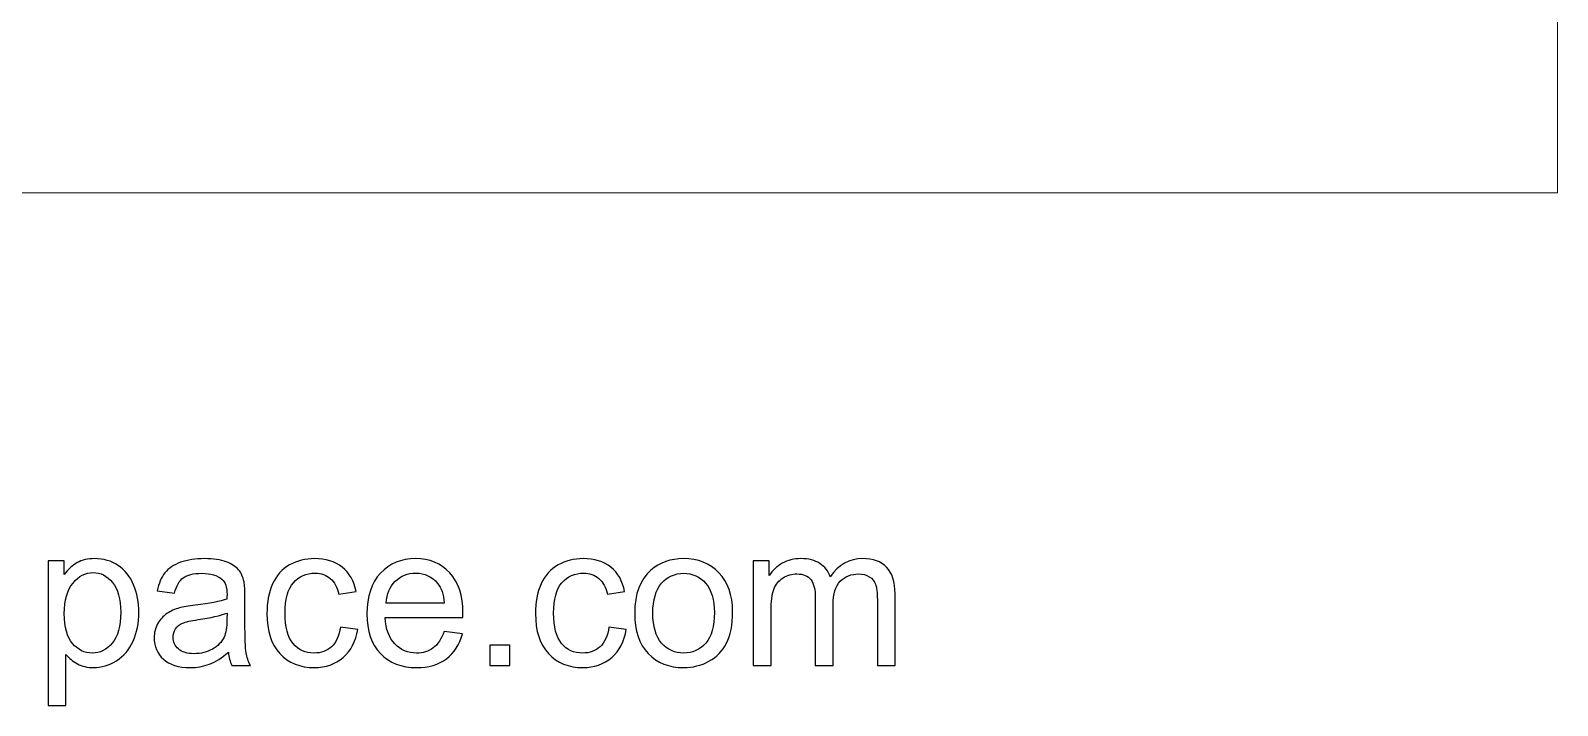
# Model space of a CAD drawing. Header units: centimetres. Extents: x -9.9 to 31.1, y -6.7 to 14.3.
# Drawn here: x 22.473 to 26.754, y -6.731 to -4.839 of the extents above; entities that cross this region are included whole.
import ezdxf

# ---------------------------------------------------------------- set-up
doc = ezdxf.new("R2010")
doc.units = ezdxf.units.CM
doc.header["$MEASUREMENT"] = 0
doc.layers.add('Layer 1', color=7, linetype='Continuous')

msp = doc.modelspace()

# ---------------------------------------------------------------- linework, layer by layer
at = {"layer": 'Layer 1', "lineweight": 9}
msp.add_lwpolyline([(20.163, -5.294), (26.754, -5.294), (26.754, 5.345), (20.163, 5.345), (20.163, -5.294)], close=True, dxfattribs=at)
at = {"layer": 'Layer 1'}
for points, knots in [([(22.52246, -6.73096), (22.52246, -6.73096), (22.52246, -6.3257), (22.52246, -6.3257), (22.52246, -6.3257), (22.52246, -6.3257), (22.56762, -6.3257), (22.56762, -6.3257), (22.56762, -6.3257), (22.56762, -6.3257), (22.56762, -6.36417), (22.56762, -6.36417), (22.56762, -6.36417), (22.57825, -6.34931), (22.59029, -6.33811), (22.60374, -6.33068), (22.60374, -6.33068), (22.6171, -6.32325), (22.63338, -6.31949), (22.65247, -6.31949), (22.65247, -6.31949), (22.6775, -6.31949), (22.69951, -6.32588), (22.71861, -6.33877), (22.71861, -6.33877), (22.7377, -6.35157), (22.7521, -6.36972), (22.76188, -6.39305), (22.76188, -6.39305), (22.77157, -6.41648), (22.77646, -6.44206), (22.77646, -6.47), (22.77646, -6.47), (22.77646, -6.49983), (22.7711, -6.52673), (22.76037, -6.55072), (22.76037, -6.55072), (22.74965, -6.57461), (22.73403, -6.59296), (22.71353, -6.60575), (22.71353, -6.60575), (22.69311, -6.61845), (22.67157, -6.62485), (22.64899, -6.62485), (22.64899, -6.62485), (22.63243, -6.62485), (22.61757, -6.62137), (22.60449, -6.61441), (22.60449, -6.61441), (22.59132, -6.60745), (22.5806, -6.5987), (22.57213, -6.58807), (22.57213, -6.58807), (22.57213, -6.58807), (22.57213, -6.73096), (22.57213, -6.73096), (22.57213, -6.73096), (22.57213, -6.73096), (22.52246, -6.73096), (22.52246, -6.73096)], [0, 0, 0, 0, 0.0625, 0.0625, 0.0625, 0.0625, 0.125, 0.125, 0.125, 0.125, 0.1875, 0.1875, 0.1875, 0.1875, 0.25, 0.25, 0.25, 0.25, 0.3125, 0.3125, 0.3125, 0.3125, 0.375, 0.375, 0.375, 0.375, 0.4375, 0.4375, 0.4375, 0.4375, 0.5, 0.5, 0.5, 0.5, 0.5625, 0.5625, 0.5625, 0.5625, 0.625, 0.625, 0.625, 0.625, 0.6875, 0.6875, 0.6875, 0.6875, 0.75, 0.75, 0.75, 0.75, 0.8125, 0.8125, 0.8125, 0.8125, 0.875, 0.875, 0.875, 0.875, 1, 1, 1, 1]), ([(23.02773, -6.58195), (23.00929, -6.59766), (22.99151, -6.60867), (22.97448, -6.61516), (22.97448, -6.61516), (22.95746, -6.62165), (22.93921, -6.62485), (22.91964, -6.62485), (22.91964, -6.62485), (22.88746, -6.62485), (22.86272, -6.61704), (22.84541, -6.60133), (22.84541, -6.60133), (22.8281, -6.58571), (22.81945, -6.56568), (22.81945, -6.54131), (22.81945, -6.54131), (22.81945, -6.52701), (22.82274, -6.51394), (22.82923, -6.50208), (22.82923, -6.50208), (22.83582, -6.49023), (22.84438, -6.48082), (22.85492, -6.47367), (22.85492, -6.47367), (22.86555, -6.46652), (22.8774, -6.46107), (22.89066, -6.4574), (22.89066, -6.4574), (22.90045, -6.45486), (22.91522, -6.45241), (22.93488, -6.44997), (22.93488, -6.44997), (22.97495, -6.44526), (23.00459, -6.43952), (23.02349, -6.43294), (23.02349, -6.43294), (23.02368, -6.42617), (23.02378, -6.42184), (23.02378, -6.42005), (23.02378, -6.42005), (23.02378, -6.39992), (23.01907, -6.38571), (23.00967, -6.37744), (23.00967, -6.37744), (22.99697, -6.36624), (22.97806, -6.36069), (22.95303, -6.36069), (22.95303, -6.36069), (22.92961, -6.36069), (22.9123, -6.36483), (22.9012, -6.37301), (22.9012, -6.37301), (22.89, -6.3812), (22.88182, -6.39569), (22.87646, -6.41657), (22.87646, -6.41657), (22.87646, -6.41657), (22.82792, -6.4098), (22.82792, -6.4098), (22.82792, -6.4098), (22.83234, -6.38901), (22.83958, -6.37217), (22.84974, -6.35937), (22.84974, -6.35937), (22.8599, -6.34658), (22.87458, -6.3368), (22.89377, -6.32983), (22.89377, -6.32983), (22.91286, -6.32297), (22.93516, -6.31949), (22.96037, -6.31949), (22.96037, -6.31949), (22.9854, -6.31949), (23.00581, -6.3224), (23.02152, -6.32833), (23.02152, -6.32833), (23.03714, -6.33426), (23.04871, -6.34159), (23.05604, -6.35053), (23.05604, -6.35053), (23.06338, -6.35947), (23.06856, -6.37076), (23.07157, -6.3844), (23.07157, -6.3844), (23.07317, -6.39286), (23.07401, -6.4081), (23.07401, -6.43002), (23.07401, -6.43002), (23.07401, -6.43002), (23.07401, -6.49587), (23.07401, -6.49587), (23.07401, -6.49587), (23.07401, -6.54188), (23.07505, -6.57094), (23.07712, -6.58327), (23.07712, -6.58327), (23.07909, -6.59559), (23.08323, -6.60735), (23.08925, -6.61864), (23.08925, -6.61864), (23.08925, -6.61864), (23.03732, -6.61864), (23.03732, -6.61864), (23.03732, -6.61864), (23.03234, -6.6082), (23.02914, -6.59597), (23.02773, -6.58195)], [0, 0, 0, 0, 0.0357143, 0.0357143, 0.0357143, 0.0357143, 0.0714286, 0.0714286, 0.0714286, 0.0714286, 0.1071429, 0.1071429, 0.1071429, 0.1071429, 0.1428571, 0.1428571, 0.1428571, 0.1428571, 0.1785714, 0.1785714, 0.1785714, 0.1785714, 0.2142857, 0.2142857, 0.2142857, 0.2142857, 0.25, 0.25, 0.25, 0.25, 0.2857143, 0.2857143, 0.2857143, 0.2857143, 0.3214286, 0.3214286, 0.3214286, 0.3214286, 0.3571429, 0.3571429, 0.3571429, 0.3571429, 0.3928571, 0.3928571, 0.3928571, 0.3928571, 0.4285714, 0.4285714, 0.4285714, 0.4285714, 0.4642857, 0.4642857, 0.4642857, 0.4642857, 0.5, 0.5, 0.5, 0.5, 0.5357143, 0.5357143, 0.5357143, 0.5357143, 0.5714286, 0.5714286, 0.5714286, 0.5714286, 0.6071429, 0.6071429, 0.6071429, 0.6071429, 0.6428571, 0.6428571, 0.6428571, 0.6428571, 0.6785714, 0.6785714, 0.6785714, 0.6785714, 0.7142857, 0.7142857, 0.7142857, 0.7142857, 0.75, 0.75, 0.75, 0.75, 0.7857143, 0.7857143, 0.7857143, 0.7857143, 0.8214286, 0.8214286, 0.8214286, 0.8214286, 0.8571429, 0.8571429, 0.8571429, 0.8571429, 0.8928571, 0.8928571, 0.8928571, 0.8928571, 0.9285714, 0.9285714, 0.9285714, 0.9285714, 1, 1, 1, 1]), ([(23.34165, -6.5114), (23.34165, -6.5114), (23.39019, -6.51817), (23.39019, -6.51817), (23.39019, -6.51817), (23.38483, -6.55157), (23.37128, -6.57762), (23.34936, -6.59653), (23.34936, -6.59653), (23.32744, -6.61544), (23.30044, -6.62485), (23.26855, -6.62485), (23.26855, -6.62485), (23.22857, -6.62485), (23.1964, -6.61177), (23.17213, -6.58562), (23.17213, -6.58562), (23.14776, -6.55947), (23.13563, -6.52203), (23.13563, -6.4733), (23.13563, -6.4733), (23.13563, -6.44169), (23.1409, -6.41412), (23.15134, -6.39042), (23.15134, -6.39042), (23.16178, -6.36681), (23.17768, -6.34903), (23.19913, -6.33727), (23.19913, -6.33727), (23.22048, -6.32541), (23.24372, -6.31949), (23.26893, -6.31949), (23.26893, -6.31949), (23.30063, -6.31949), (23.32669, -6.32748), (23.34682, -6.34357), (23.34682, -6.34357), (23.36705, -6.35966), (23.38003, -6.38252), (23.38567, -6.41205), (23.38567, -6.41205), (23.38567, -6.41205), (23.3377, -6.41939), (23.3377, -6.41939), (23.3377, -6.41939), (23.33309, -6.39973), (23.325, -6.38496), (23.31324, -6.37499), (23.31324, -6.37499), (23.30157, -6.36511), (23.28746, -6.36013), (23.27091, -6.36013), (23.27091, -6.36013), (23.24588, -6.36013), (23.22556, -6.36906), (23.20985, -6.38694), (23.20985, -6.38694), (23.19424, -6.40491), (23.18643, -6.43313), (23.18643, -6.47189), (23.18643, -6.47189), (23.18643, -6.51121), (23.19395, -6.53971), (23.209, -6.55749), (23.209, -6.55749), (23.22415, -6.57527), (23.24381, -6.58421), (23.26799, -6.58421), (23.26799, -6.58421), (23.28756, -6.58421), (23.30383, -6.57828), (23.31681, -6.56634), (23.31681, -6.56634), (23.32989, -6.55448), (23.33817, -6.53614), (23.34165, -6.5114)], [0, 0, 0, 0, 0.05, 0.05, 0.05, 0.05, 0.1, 0.1, 0.1, 0.1, 0.15, 0.15, 0.15, 0.15, 0.2, 0.2, 0.2, 0.2, 0.25, 0.25, 0.25, 0.25, 0.3, 0.3, 0.3, 0.3, 0.35, 0.35, 0.35, 0.35, 0.4, 0.4, 0.4, 0.4, 0.45, 0.45, 0.45, 0.45, 0.5, 0.5, 0.5, 0.5, 0.55, 0.55, 0.55, 0.55, 0.6, 0.6, 0.6, 0.6, 0.65, 0.65, 0.65, 0.65, 0.7, 0.7, 0.7, 0.7, 0.75, 0.75, 0.75, 0.75, 0.8, 0.8, 0.8, 0.8, 0.85, 0.85, 0.85, 0.85, 0.9, 0.9, 0.9, 0.9, 1, 1, 1, 1]), ([(23.63233, -6.52381), (23.63233, -6.52381), (23.6837, -6.53059), (23.6837, -6.53059), (23.6837, -6.53059), (23.6757, -6.56041), (23.66074, -6.58364), (23.63892, -6.60011), (23.63892, -6.60011), (23.61709, -6.61657), (23.58925, -6.62485), (23.55529, -6.62485), (23.55529, -6.62485), (23.51258, -6.62485), (23.47871, -6.61168), (23.45369, -6.58534), (23.45369, -6.58534), (23.42867, -6.55909), (23.41615, -6.52212), (23.41615, -6.47461), (23.41615, -6.47461), (23.41615, -6.42551), (23.42876, -6.38731), (23.45407, -6.36022), (23.45407, -6.36022), (23.47937, -6.33303), (23.5122, -6.31949), (23.55256, -6.31949), (23.55256, -6.31949), (23.5916, -6.31949), (23.62349, -6.33275), (23.64823, -6.35937), (23.64823, -6.35937), (23.67297, -6.386), (23.68539, -6.42344), (23.68539, -6.4717), (23.68539, -6.4717), (23.68539, -6.47461), (23.6853, -6.47904), (23.68511, -6.48487), (23.68511, -6.48487), (23.68511, -6.48487), (23.46695, -6.48487), (23.46695, -6.48487), (23.46695, -6.48487), (23.46884, -6.51695), (23.47787, -6.54159), (23.49424, -6.55862), (23.49424, -6.55862), (23.51051, -6.57565), (23.53092, -6.58421), (23.55529, -6.58421), (23.55529, -6.58421), (23.57344, -6.58421), (23.58897, -6.57941), (23.60176, -6.56982), (23.60176, -6.56982), (23.61465, -6.56022), (23.62481, -6.54489), (23.63233, -6.52381)], [0, 0, 0, 0, 0.0625, 0.0625, 0.0625, 0.0625, 0.125, 0.125, 0.125, 0.125, 0.1875, 0.1875, 0.1875, 0.1875, 0.25, 0.25, 0.25, 0.25, 0.3125, 0.3125, 0.3125, 0.3125, 0.375, 0.375, 0.375, 0.375, 0.4375, 0.4375, 0.4375, 0.4375, 0.5, 0.5, 0.5, 0.5, 0.5625, 0.5625, 0.5625, 0.5625, 0.625, 0.625, 0.625, 0.625, 0.6875, 0.6875, 0.6875, 0.6875, 0.75, 0.75, 0.75, 0.75, 0.8125, 0.8125, 0.8125, 0.8125, 0.875, 0.875, 0.875, 0.875, 1, 1, 1, 1]), ([(24.09461, -6.5114), (24.09461, -6.5114), (24.14315, -6.51817), (24.14315, -6.51817), (24.14315, -6.51817), (24.13779, -6.55157), (24.12424, -6.57762), (24.10232, -6.59653), (24.10232, -6.59653), (24.0804, -6.61544), (24.0534, -6.62485), (24.02151, -6.62485), (24.02151, -6.62485), (23.98153, -6.62485), (23.94936, -6.61177), (23.92509, -6.58562), (23.92509, -6.58562), (23.90072, -6.55947), (23.88859, -6.52203), (23.88859, -6.4733), (23.88859, -6.4733), (23.88859, -6.44169), (23.89386, -6.41412), (23.9043, -6.39042), (23.9043, -6.39042), (23.91474, -6.36681), (23.93064, -6.34903), (23.95209, -6.33727), (23.95209, -6.33727), (23.97344, -6.32541), (23.99668, -6.31949), (24.02189, -6.31949), (24.02189, -6.31949), (24.05359, -6.31949), (24.07965, -6.32748), (24.09978, -6.34357), (24.09978, -6.34357), (24.12001, -6.35966), (24.13299, -6.38252), (24.13863, -6.41205), (24.13863, -6.41205), (24.13863, -6.41205), (24.09066, -6.41939), (24.09066, -6.41939), (24.09066, -6.41939), (24.08605, -6.39973), (24.07796, -6.38496), (24.0662, -6.37499), (24.0662, -6.37499), (24.05453, -6.36511), (24.04042, -6.36013), (24.02387, -6.36013), (24.02387, -6.36013), (23.99884, -6.36013), (23.97852, -6.36906), (23.96281, -6.38694), (23.96281, -6.38694), (23.9472, -6.40491), (23.93939, -6.43313), (23.93939, -6.47189), (23.93939, -6.47189), (23.93939, -6.51121), (23.94691, -6.53971), (23.96196, -6.55749), (23.96196, -6.55749), (23.97711, -6.57527), (23.99677, -6.58421), (24.02095, -6.58421), (24.02095, -6.58421), (24.04052, -6.58421), (24.05679, -6.57828), (24.06977, -6.56634), (24.06977, -6.56634), (24.08285, -6.55448), (24.09113, -6.53614), (24.09461, -6.5114)], [0, 0, 0, 0, 0.05, 0.05, 0.05, 0.05, 0.1, 0.1, 0.1, 0.1, 0.15, 0.15, 0.15, 0.15, 0.2, 0.2, 0.2, 0.2, 0.25, 0.25, 0.25, 0.25, 0.3, 0.3, 0.3, 0.3, 0.35, 0.35, 0.35, 0.35, 0.4, 0.4, 0.4, 0.4, 0.45, 0.45, 0.45, 0.45, 0.5, 0.5, 0.5, 0.5, 0.55, 0.55, 0.55, 0.55, 0.6, 0.6, 0.6, 0.6, 0.65, 0.65, 0.65, 0.65, 0.7, 0.7, 0.7, 0.7, 0.75, 0.75, 0.75, 0.75, 0.8, 0.8, 0.8, 0.8, 0.85, 0.85, 0.85, 0.85, 0.9, 0.9, 0.9, 0.9, 1, 1, 1, 1]), ([(24.16686, -6.47217), (24.16686, -6.41808), (24.18191, -6.378), (24.21211, -6.35194), (24.21211, -6.35194), (24.23722, -6.33031), (24.26799, -6.31949), (24.3042, -6.31949), (24.3042, -6.31949), (24.34437, -6.31949), (24.3773, -6.33266), (24.40289, -6.359), (24.40289, -6.359), (24.42838, -6.38524), (24.44117, -6.42165), (24.44117, -6.46803), (24.44117, -6.46803), (24.44117, -6.50566), (24.43553, -6.5352), (24.42424, -6.55674), (24.42424, -6.55674), (24.41295, -6.57828), (24.39649, -6.59503), (24.37485, -6.60697), (24.37485, -6.60697), (24.35331, -6.61892), (24.3297, -6.62485), (24.3042, -6.62485), (24.3042, -6.62485), (24.26319, -6.62485), (24.23007, -6.61177), (24.20477, -6.58553), (24.20477, -6.58553), (24.17946, -6.55928), (24.16686, -6.52146), (24.16686, -6.47217)], [0, 0, 0, 0, 0.1, 0.1, 0.1, 0.1, 0.2, 0.2, 0.2, 0.2, 0.3, 0.3, 0.3, 0.3, 0.4, 0.4, 0.4, 0.4, 0.5, 0.5, 0.5, 0.5, 0.6, 0.6, 0.6, 0.6, 0.7, 0.7, 0.7, 0.7, 0.8, 0.8, 0.8, 0.8, 1, 1, 1, 1]), ([(24.4994, -6.61864), (24.4994, -6.61864), (24.4994, -6.3257), (24.4994, -6.3257), (24.4994, -6.3257), (24.4994, -6.3257), (24.54399, -6.3257), (24.54399, -6.3257), (24.54399, -6.3257), (24.54399, -6.3257), (24.54399, -6.36709), (24.54399, -6.36709), (24.54399, -6.36709), (24.55312, -6.35279), (24.56535, -6.34122), (24.58059, -6.33256), (24.58059, -6.33256), (24.59583, -6.32381), (24.61314, -6.31949), (24.63261, -6.31949), (24.63261, -6.31949), (24.65425, -6.31949), (24.67203, -6.324), (24.68586, -6.33294), (24.68586, -6.33294), (24.69969, -6.34197), (24.70947, -6.35448), (24.71511, -6.37066), (24.71511, -6.37066), (24.73844, -6.33651), (24.76864, -6.31949), (24.80589, -6.31949), (24.80589, -6.31949), (24.83506, -6.31949), (24.85754, -6.32748), (24.87316, -6.34357), (24.87316, -6.34357), (24.88887, -6.35966), (24.89677, -6.3844), (24.89677, -6.41779), (24.89677, -6.41779), (24.89677, -6.41779), (24.89677, -6.61864), (24.89677, -6.61864), (24.89677, -6.61864), (24.89677, -6.61864), (24.8471, -6.61864), (24.8471, -6.61864), (24.8471, -6.61864), (24.8471, -6.61864), (24.8471, -6.43426), (24.8471, -6.43426), (24.8471, -6.43426), (24.8471, -6.4145), (24.8454, -6.4002), (24.84221, -6.39145), (24.84221, -6.39145), (24.83901, -6.3827), (24.83318, -6.37574), (24.82461, -6.37038), (24.82461, -6.37038), (24.81615, -6.36502), (24.80618, -6.36238), (24.79479, -6.36238), (24.79479, -6.36238), (24.7741, -6.36238), (24.75698, -6.36925), (24.74334, -6.38289), (24.74334, -6.38289), (24.72969, -6.39663), (24.72292, -6.41855), (24.72292, -6.44865), (24.72292, -6.44865), (24.72292, -6.44865), (24.72292, -6.61864), (24.72292, -6.61864), (24.72292, -6.61864), (24.72292, -6.61864), (24.67325, -6.61864), (24.67325, -6.61864), (24.67325, -6.61864), (24.67325, -6.61864), (24.67325, -6.42852), (24.67325, -6.42852), (24.67325, -6.42852), (24.67325, -6.4065), (24.66921, -6.38995), (24.66112, -6.37894), (24.66112, -6.37894), (24.65302, -6.36793), (24.63976, -6.36238), (24.62142, -6.36238), (24.62142, -6.36238), (24.60749, -6.36238), (24.59461, -6.36605), (24.58275, -6.37339), (24.58275, -6.37339), (24.5709, -6.38073), (24.56234, -6.39145), (24.55698, -6.40566), (24.55698, -6.40566), (24.55171, -6.41977), (24.54907, -6.44018), (24.54907, -6.46681), (24.54907, -6.46681), (24.54907, -6.46681), (24.54907, -6.61864), (24.54907, -6.61864), (24.54907, -6.61864), (24.54907, -6.61864), (24.4994, -6.61864), (24.4994, -6.61864)], [0, 0, 0, 0, 0.0344828, 0.0344828, 0.0344828, 0.0344828, 0.0689655, 0.0689655, 0.0689655, 0.0689655, 0.1034483, 0.1034483, 0.1034483, 0.1034483, 0.137931, 0.137931, 0.137931, 0.137931, 0.1724138, 0.1724138, 0.1724138, 0.1724138, 0.2068966, 0.2068966, 0.2068966, 0.2068966, 0.2413793, 0.2413793, 0.2413793, 0.2413793, 0.2758621, 0.2758621, 0.2758621, 0.2758621, 0.3103448, 0.3103448, 0.3103448, 0.3103448, 0.3448276, 0.3448276, 0.3448276, 0.3448276, 0.3793103, 0.3793103, 0.3793103, 0.3793103, 0.4137931, 0.4137931, 0.4137931, 0.4137931, 0.4482759, 0.4482759, 0.4482759, 0.4482759, 0.4827586, 0.4827586, 0.4827586, 0.4827586, 0.5172414, 0.5172414, 0.5172414, 0.5172414, 0.5517241, 0.5517241, 0.5517241, 0.5517241, 0.5862069, 0.5862069, 0.5862069, 0.5862069, 0.6206897, 0.6206897, 0.6206897, 0.6206897, 0.6551724, 0.6551724, 0.6551724, 0.6551724, 0.6896552, 0.6896552, 0.6896552, 0.6896552, 0.7241379, 0.7241379, 0.7241379, 0.7241379, 0.7586207, 0.7586207, 0.7586207, 0.7586207, 0.7931034, 0.7931034, 0.7931034, 0.7931034, 0.8275862, 0.8275862, 0.8275862, 0.8275862, 0.862069, 0.862069, 0.862069, 0.862069, 0.8965517, 0.8965517, 0.8965517, 0.8965517, 0.9310345, 0.9310345, 0.9310345, 0.9310345, 1, 1, 1, 1]), ([(22.56762, -6.47396), (22.56762, -6.51149), (22.57524, -6.53924), (22.59038, -6.55721), (22.59038, -6.55721), (22.60562, -6.57518), (22.62406, -6.58421), (22.6457, -6.58421), (22.6457, -6.58421), (22.66771, -6.58421), (22.68653, -6.5749), (22.70214, -6.55627), (22.70214, -6.55627), (22.71785, -6.53764), (22.72566, -6.50886), (22.72566, -6.46982), (22.72566, -6.46982), (22.72566, -6.43256), (22.71804, -6.40472), (22.70271, -6.38618), (22.70271, -6.38618), (22.68737, -6.36765), (22.66912, -6.35843), (22.64786, -6.35843), (22.64786, -6.35843), (22.62679, -6.35843), (22.60816, -6.36831), (22.59198, -6.38797), (22.59198, -6.38797), (22.57571, -6.40773), (22.56762, -6.43633), (22.56762, -6.47396)], [0, 0, 0, 0, 0.1111111, 0.1111111, 0.1111111, 0.1111111, 0.2222222, 0.2222222, 0.2222222, 0.2222222, 0.3333333, 0.3333333, 0.3333333, 0.3333333, 0.4444444, 0.4444444, 0.4444444, 0.4444444, 0.5555556, 0.5555556, 0.5555556, 0.5555556, 0.6666667, 0.6666667, 0.6666667, 0.6666667, 0.7777778, 0.7777778, 0.7777778, 0.7777778, 1, 1, 1, 1]), ([(23.46978, -6.44423), (23.46978, -6.44423), (23.6329, -6.44423), (23.6329, -6.44423), (23.6329, -6.44423), (23.63074, -6.41958), (23.62443, -6.40114), (23.61418, -6.38882), (23.61418, -6.38882), (23.59847, -6.36972), (23.57796, -6.36013), (23.55284, -6.36013), (23.55284, -6.36013), (23.53008, -6.36013), (23.51098, -6.36775), (23.49546, -6.38299), (23.49546, -6.38299), (23.48003, -6.39823), (23.47147, -6.41864), (23.46978, -6.44423)], [0, 0, 0, 0, 0.1666667, 0.1666667, 0.1666667, 0.1666667, 0.3333333, 0.3333333, 0.3333333, 0.3333333, 0.5, 0.5, 0.5, 0.5, 0.6666667, 0.6666667, 0.6666667, 0.6666667, 1, 1, 1, 1]), ([(24.21766, -6.47226), (24.21766, -6.5097), (24.22584, -6.53774), (24.24221, -6.55627), (24.24221, -6.55627), (24.25867, -6.5749), (24.27927, -6.58421), (24.3042, -6.58421), (24.3042, -6.58421), (24.32885, -6.58421), (24.34936, -6.5749), (24.36582, -6.55618), (24.36582, -6.55618), (24.38219, -6.53745), (24.39037, -6.50895), (24.39037, -6.47066), (24.39037, -6.47066), (24.39037, -6.43454), (24.3821, -6.40716), (24.36563, -6.38863), (24.36563, -6.38863), (24.34917, -6.37), (24.32866, -6.36069), (24.3042, -6.36069), (24.3042, -6.36069), (24.27927, -6.36069), (24.25867, -6.36991), (24.24221, -6.38844), (24.24221, -6.38844), (24.22584, -6.40697), (24.21766, -6.43491), (24.21766, -6.47226)], [0, 0, 0, 0, 0.1111111, 0.1111111, 0.1111111, 0.1111111, 0.2222222, 0.2222222, 0.2222222, 0.2222222, 0.3333333, 0.3333333, 0.3333333, 0.3333333, 0.4444444, 0.4444444, 0.4444444, 0.4444444, 0.5555556, 0.5555556, 0.5555556, 0.5555556, 0.6666667, 0.6666667, 0.6666667, 0.6666667, 0.7777778, 0.7777778, 0.7777778, 0.7777778, 1, 1, 1, 1]), ([(23.02378, -6.47189), (23.00572, -6.47922), (22.97862, -6.48543), (22.9425, -6.49051), (22.9425, -6.49051), (22.92199, -6.49343), (22.9075, -6.49672), (22.89904, -6.50039), (22.89904, -6.50039), (22.89057, -6.50406), (22.88408, -6.50942), (22.87947, -6.51638), (22.87947, -6.51638), (22.87486, -6.52344), (22.87251, -6.53125), (22.87251, -6.5399), (22.87251, -6.5399), (22.87251, -6.55298), (22.87749, -6.56398), (22.88756, -6.57273), (22.88756, -6.57273), (22.89762, -6.58148), (22.9123, -6.5859), (22.93159, -6.5859), (22.93159, -6.5859), (22.95068, -6.5859), (22.96771, -6.58176), (22.98267, -6.57339), (22.98267, -6.57339), (22.99753, -6.56511), (23.00854, -6.55373), (23.0155, -6.53934), (23.0155, -6.53934), (23.02086, -6.52814), (23.02349, -6.51168), (23.02349, -6.48995), (23.02349, -6.48995), (23.02349, -6.48995), (23.02378, -6.47189), (23.02378, -6.47189)], [0, 0, 0, 0, 0.0909091, 0.0909091, 0.0909091, 0.0909091, 0.1818182, 0.1818182, 0.1818182, 0.1818182, 0.2727273, 0.2727273, 0.2727273, 0.2727273, 0.3636364, 0.3636364, 0.3636364, 0.3636364, 0.4545455, 0.4545455, 0.4545455, 0.4545455, 0.5454545, 0.5454545, 0.5454545, 0.5454545, 0.6363636, 0.6363636, 0.6363636, 0.6363636, 0.7272727, 0.7272727, 0.7272727, 0.7272727, 0.8181818, 0.8181818, 0.8181818, 0.8181818, 1, 1, 1, 1]), ([(23.76055, -6.61864), (23.76055, -6.61864), (23.76055, -6.5622), (23.76055, -6.5622), (23.76055, -6.5622), (23.76055, -6.5622), (23.817, -6.5622), (23.817, -6.5622), (23.817, -6.5622), (23.817, -6.5622), (23.817, -6.61864), (23.817, -6.61864), (23.817, -6.61864), (23.817, -6.61864), (23.76055, -6.61864), (23.76055, -6.61864)], [0, 0, 0, 0, 0.2, 0.2, 0.2, 0.2, 0.4, 0.4, 0.4, 0.4, 0.6, 0.6, 0.6, 0.6, 1, 1, 1, 1])]:
    msp.add_open_spline(points, degree=3, knots=knots, dxfattribs=at)

doc.saveas('drawing.dxf')
